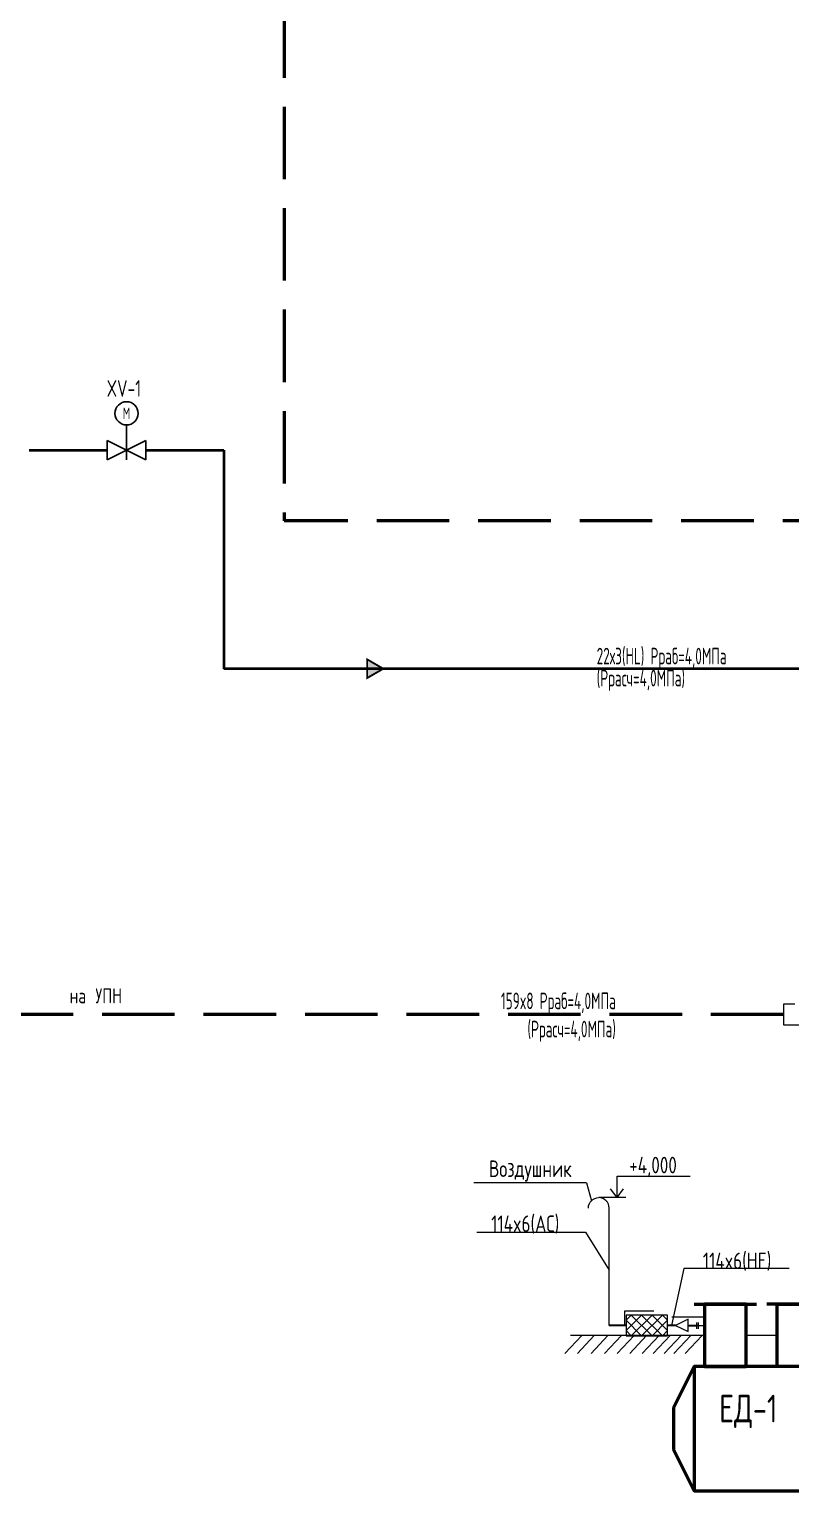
# Model space of a CAD drawing. Header units: millimetres. Extents: x -120 to 14947, y -15715 to 12770.
# Drawn here: x 875.1 to 1012.9, y -1213.3 to -948.8 of the extents above; entities that cross this region are included whole.
import ezdxf
from ezdxf.enums import TextEntityAlignment as Align

# ---------------------------------------------------------------- set-up
doc = ezdxf.new("R2010")
doc.units = ezdxf.units.MM
for name, pattern in [('DGN Style 2', [13.114504, 7.868702, -5.245802]), ('DGN Style 3', [18.360306, 13.114504, -5.245802]), ('zemlja', [12, 3, 9])]:
    doc.linetypes.add(name, pattern=pattern)
for name, color, linetype, lineweight in [('OTP', 1, 'Continuous', 0), ('Tehnolog', 7, 'Continuous', 0), ('VK', 7, 'Continuous', 0), ('Оборудование', 171, 'Continuous', 50), ('ТХ_С_ДРЕНАЖ_035', 24, 'Continuous', 30)]:
    doc.layers.add(name, color=color, linetype=linetype, lineweight=lineweight)
doc.layers.add('To_dim', color=7, linetype='Continuous')
doc.styles.add('GOST 2.304', font='CS_Gost2304.shx')
doc.styles.add('Style-txt', font='txt.shx')

# ---------------------------------------------------------------- blocks, each defined once
blk = doc.blocks.new('FL_1')
at = {"layer": 'Tehnolog', "color": 7, "linetype": 'Continuous', "lineweight": 0}
for p, q in [((-0.44, 1.78), (-0.44, -1.66)), ((0.46, 1.78), (0.46, -1.66))]:
    blk.add_line(p, q, dxfattribs=at)
for p in [(-0.44, 0), (0, 0), (0.46, 0)]:
    blk.add_point(p, dxfattribs=at)
blk = doc.blocks.new('OBOZN')
at = {"layer": 'Tehnolog', "color": 7, "linetype": 'DGN Style 2', "lineweight": 0}
for p in [(-6, 0), (6, 0)]:
    blk.add_point(p, dxfattribs=at)
blk.add_3dface([(-6, -2.5), (6, -2.5), (6, 2.5), (-6, 2.5)], dxfattribs=at)

msp = doc.modelspace()

# ---------------------------------------------------------------- hatches: boundary and pattern name
at = {"layer": 'Tehnolog', "linetype": 'Continuous', "lineweight": 40, "extrusion": (0, 0, -1)}
msp.add_hatch(color=6, dxfattribs=at).paths.add_polyline_path([(-936.21, -1066.22), (-936.21, -1062.84), (-939.13, -1064.53), (-936.21, -1066.22)])

# ---------------------------------------------------------------- linework, layer by layer
at = {"color": 0, "linetype": 'ByBlock', "lineweight": -2}
for p, q in [((892.68, -1023.22, 11.53), (892.68, -1020.42, 11.53)), ((889.18, -1023.22, 11.53), (896.18, -1026.72, 11.53)), ((896.18, -1023.22, 11.53), (889.18, -1026.72, 11.53)), ((889.18, -1026.72, 11.53), (889.18, -1023.22, 11.53)), ((892.68, -1026.72, 11.53), (892.68, -1023.22, 11.53)), ((896.18, -1026.72, 11.53), (896.18, -1023.22, 11.53))]:
    msp.add_line(p, q, dxfattribs=at)
msp.add_circle((892.68, -1018.32, 11.53), 2.1, dxfattribs=at)
at = {"layer": 'Tehnolog', "color": 6, "linetype": 'Continuous', "lineweight": 40}
for p, q in [((875.07, -1024.97, 11.51), (889.18, -1024.97, 11.53)), ((896.18, -1024.97, 11.54), (910.31, -1024.97, 11.57)), ((910.31, -1024.97, 11.57), (910.31, -1064.53, -0.25)), ((1155.72, -1064.53, -0.25), (910.31, -1064.53, -0.25))]:
    msp.add_line(p, q, dxfattribs=at)
at = {"layer": 'Tehnolog', "color": 7, "linetype": 'Continuous', "lineweight": 9}
for p, q in [((983.02, -1160.24, -4.96), (978.12, -1160.24, -4.96)), ((981.42, -1160.24, -4.96), (980.25, -1158.63, -4.96)), ((981.42, -1160.24, -4.96), (982.59, -1158.63, -4.96)), ((956.04, -1166.5, -4.96), (975.7, -1166.5, -4.96)), ((975.7, -1166.5, -4.96), (980.02, -1173.36, -4.96))]:
    msp.add_line(p, q, dxfattribs=at)
at = {"layer": 'Tehnolog', "color": 5, "linetype": 'Continuous', "lineweight": 30}
msp.add_line((983.07, -1183.35, -4.96), (980.01, -1183.35, -4.96), dxfattribs=at)
at = {"layer": 'Tehnolog', "color": 6, "linetype": 'Continuous', "lineweight": 40, "const_width": 0.338, "elevation": -0.25, "flags": 128}
msp.add_lwpolyline([(936.21, -1066.22), (936.21, -1062.84), (939.13, -1064.53), (936.21, -1066.22)], close=True, dxfattribs=at)
at = {"layer": 'Tehnolog', "color": 7, "linetype": 'Continuous', "lineweight": 9, "elevation": -4.96, "flags": 128}
msp.add_lwpolyline([(981.42, -1160.24), (981.42, -1156.32), (994.68, -1156.32)], dxfattribs=at)
at = {"layer": 'To_dim', "color": 0, "lineweight": 13}
for p, q in [((975.04, -1185.21, -6.36), (971.98, -1188.46, -7.75)), ((977.31, -1185.21, -6.36), (974.25, -1188.46, -7.75)), ((979.78, -1185.21, -6.36), (976.72, -1188.46, -7.75)), ((982.24, -1185.21, -6.36), (979.18, -1188.46, -7.75)), ((984.51, -1185.21, -6.36), (981.45, -1188.46, -7.75)), ((986.78, -1185.21, -6.36), (983.72, -1188.46, -7.75)), ((989.06, -1185.21, -6.36), (986, -1188.46, -7.75)), ((991.05, -1185.21, -6.36), (987.99, -1188.46, -7.75)), ((993.03, -1185.21, -6.36), (989.97, -1188.46, -7.75)), ((994.78, -1185.21, -6.36), (991.72, -1188.46, -7.75)), ((996.82, -1185.21, -6.36), (993.76, -1188.46, -7.75))]:
    msp.add_line(p, q, dxfattribs=at)
at = {"layer": 'VK', "color": 7, "linetype": 'Continuous', "lineweight": 9}
for q in [(955.5, -1157.53, -4.96), (976.8, -1160.79, -4.96)]:
    msp.add_line((975.9, -1157.53, -4.96), q, dxfattribs=at)
at = {"layer": 'VK', "color": 5, "lineweight": 9}
msp.add_line((980.01, -1183.35, -4.96), (980.01, -1162.12, -4.96), dxfattribs=at)
at = {"layer": 'VK', "color": 7, "lineweight": 9}
for p, q in [((993.52, -1173.03, -4.96), (991.3, -1183.35, -4.96)), ((1012.56, -1173.03, -4.96), (993.52, -1173.03, -4.96))]:
    msp.add_line(p, q, dxfattribs=at)
at = {"layer": 'VK', "color": 7}
for p, q in [((983.07, -1182.41, -4.96), (984.01, -1181.48, -4.96)), ((983.07, -1184.29, -4.96), (985.88, -1181.48, -4.96)), ((984.01, -1181.48, -4.96), (987.76, -1185.23, -4.96)), ((984.01, -1185.23, -4.96), (987.76, -1181.48, -4.96)), ((985.88, -1181.48, -4.96), (989.63, -1185.23, -4.96)), ((985.88, -1185.23, -4.96), (989.63, -1181.48, -4.96)), ((987.76, -1181.48, -4.96), (990.57, -1184.29, -4.96)), ((989.63, -1181.48, -4.96), (990.57, -1182.41, -4.96)), ((983.07, -1182.41, -4.96), (985.88, -1185.23, -4.96)), ((983.07, -1184.29, -4.96), (984.01, -1185.23, -4.96)), ((987.76, -1185.23, -4.96), (990.57, -1182.41, -4.96)), ((989.63, -1185.23, -4.96), (990.57, -1184.29, -4.96))]:
    msp.add_line(p, q, dxfattribs=at)
at = {"layer": 'VK', "color": 5, "linetype": 'DGN Style 2', "lineweight": 0}
msp.add_line((997.19, -1181.87, -4.96), (991.31, -1181.87, -4.96), dxfattribs=at)
at = {"layer": 'VK', "color": 5, "lineweight": 30}
msp.add_line((992.03, -1183.35, -4.96), (990.57, -1183.35, -4.96), dxfattribs=at)
at = {"layer": 'VK', "color": 5, "linetype": 'Continuous', "lineweight": 30}
msp.add_line((994.28, -1183.35, -4.96), (995.85, -1183.35, -4.96), dxfattribs=at)
at = {"layer": 'VK', "color": 7, "linetype": 'Continuous', "lineweight": 0}
msp.add_line((996.17, -1183.35, -4.96), (997.26, -1183.35, -4.96), dxfattribs=at)
at = {"layer": 'VK', "color": 7, "linetype": 'zemlja', "lineweight": 0}
for p, q in [((972.98, -1185.15, -4.96), (997.26, -1185.15, -4.96)), ((1004.76, -1185.15, -4.96), (1010.38, -1185.15, -4.96))]:
    msp.add_line(p, q, dxfattribs=at)
at = {"layer": 'VK', "color": 5, "linetype": 'DGN Style 2', "lineweight": 0, "elevation": -4.96, "flags": 128}
msp.add_lwpolyline([(982.85, -1183.35), (982.84, -1180.71), (991.31, -1180.72), (991.32, -1181.87)], dxfattribs=at)
at = {"layer": 'VK', "color": 5, "lineweight": 9, "extrusion": (0, 0, -1)}
msp.add_arc((-978.12, -1162.12, 4.96), 1.88, 0, 90, dxfattribs=at)
at = {"layer": 'VK', "color": 5, "lineweight": 9}
msp.add_arc((978.12, -1162.12, -4.96), 1.88, 0, 90, dxfattribs=at)
at = {"layer": 'VK', "color": 7, "lineweight": 13}
msp.add_3dface([(990.57, -1185.23, -4.96), (990.57, -1181.48, -4.96), (983.07, -1181.48, -4.96), (983.07, -1185.23, -4.96)], dxfattribs=at)
at = {"layer": 'VK', "color": 5}
msp.add_3dface([(994.28, -1184.48, -4.96), (994.28, -1182.23, -4.96), (992.03, -1183.35, -4.96)], dxfattribs=at)
at = {"layer": 'Оборудование'}
for p, q in [((995.38, -1179.53, -4.96), (1006.63, -1179.53, -4.96)), ((1019.76, -1179.53, -4.96), (1008.51, -1179.53, -4.96)), ((991.63, -1198.28, -4.96), (995.38, -1190.78, -4.96)), ((991.63, -1198.28, -4.96), (991.63, -1205.78, -4.96)), ((991.63, -1205.78, -4.96), (995.38, -1213.28, -4.96))]:
    msp.add_line(p, q, dxfattribs=at)
for points in [[(997.26, -1190.78, -4.96), (1004.76, -1190.78, -4.96), (1004.76, -1179.53, -4.96), (997.26, -1179.53, -4.96)], [(1017.88, -1190.78, -4.96), (1010.38, -1190.78, -4.96), (1010.38, -1179.53, -4.96), (1017.88, -1179.53, -4.96)], [(1019.76, -1190.78, -4.96), (995.38, -1190.78, -4.96), (995.38, -1213.28, -4.96), (1019.76, -1213.28, -4.96)]]:
    msp.add_3dface(points, dxfattribs=at)
at = {"layer": 'ТХ_С_ДРЕНАЖ_035', "linetype": 'DGN Style 3', "lineweight": 50}
for p, q in [((921.22, -944.47, 1.9), (921.22, -1037.76, 1.9)), ((1134.67, -1037.76), (921.22, -1037.76, 1.9)), ((1011.54, -1127.09, -2.32), (866.97, -1127.1, -2.09))]:
    msp.add_line(p, q, dxfattribs=at)

# ---------------------------------------------------------------- block references
at = {"layer": 'Tehnolog', "color": 7, "linetype": 'DGN Style 2', "lineweight": 9, "xscale": 0.75, "yscale": 0.75, "zscale": 0.75}
msp.add_blockref('OBOZN', (1016.04, -1127.1, -2.32), dxfattribs=at)
at = {"layer": 'Tehnolog', "color": 7, "linetype": 'Continuous', "lineweight": 0, "xscale": 0.36, "yscale": 0.3492385169797655, "zscale": 3, "rotation": 180.0000000000001}
msp.add_blockref('FL_1', (996.01, -1183.38, 5.25), dxfattribs=at)

# ---------------------------------------------------------------- texts
at = {"color": 0, "style": 'GOST 2.304', "width": 0.8}
msp.add_text('М', height=2.1, dxfattribs=at).set_placement((892.68, -1018.32, 11.53), align=Align.MIDDLE_CENTER)
at = {"layer": 'OTP', "color": 7, "linetype": 'Continuous', "lineweight": 9, "insert": (891.87, -1123.72), "char_height": 2.7, "attachment_point": 6, "line_spacing_factor": 0.6, "style": 'Style-txt'}
msp.add_mtext('\\H1x;\\W0.72;на УПН', dxfattribs=at)
at = {"layer": 'Tehnolog', "color": 7, "linetype": 'Continuous', "lineweight": 9, "style": 'Style-txt', "width": 0.666667}
msp.add_text('XV-1', height=3, dxfattribs=at).set_placement((889.09, -1013.81, 7.79), align=Align.MIDDLE_LEFT)
at = {"layer": 'Tehnolog', "color": 7, "linetype": 'Continuous', "lineweight": 9, "insert": (977.74, -1060.74, -5.3), "char_height": 3, "width": 76.7785, "attachment_point": 1, "rotation": 359.9958, "line_spacing_factor": 0.798633, "style": 'GOST 2.304'}
msp.add_mtext('{\\W0.72;22х3(HL) Pраб=4,0МПа\\P(Ррасч=4,0МПа)}', dxfattribs=at)
at = {"layer": 'Tehnolog', "color": 7, "linetype": 'Continuous', "lineweight": 9, "insert": (981.21, -1132.05), "char_height": 3, "width": 64.6075, "attachment_point": 9, "line_spacing_factor": 1.02, "style": 'GOST 2.304'}
msp.add_mtext('{\\W0.72;159x8 Pраб=4,0МПа\\P(Ррасч=4,0МПа)}', dxfattribs=at)
at = {"layer": 'VK', "color": 7, "linetype": 'Continuous', "lineweight": 9, "style": 'Style-txt', "width": 0.72}
msp.add_text('+4,000', height=3, dxfattribs=at).set_placement((987.94, -1152.84, -4.96), align=Align.TOP_CENTER)
msp.add_text('Воздушник', height=3, dxfattribs=at).set_placement((965.73, -1156.51, -4.96), align=Align.CENTER)
at = {"layer": 'VK', "color": 7, "linetype": 'Continuous', "lineweight": 0, "style": 'Style-txt', "width": 0.72}
msp.add_text('ЕД-1', height=5, dxfattribs=at).set_placement((1005.15, -1198.4, -4.96), align=Align.MIDDLE_CENTER)
at = {"layer": 'VK', "color": 7, "linetype": 'Continuous', "lineweight": 9, "char_height": 3, "attachment_point": 8, "line_spacing_factor": 0.6, "style": 'Style-txt'}
for s, insert in [('\\H1x;\\W0.72;114x6(АС)\\P', (964.82, -1166.75, -4.96)), ('\\H1x;\\W0.72;114x6(HЕ)\\P', (1003.15, -1173.47, -4.96))]:
    msp.add_mtext(s, dxfattribs=dict(at, insert=insert))

doc.saveas('drawing.dxf')
